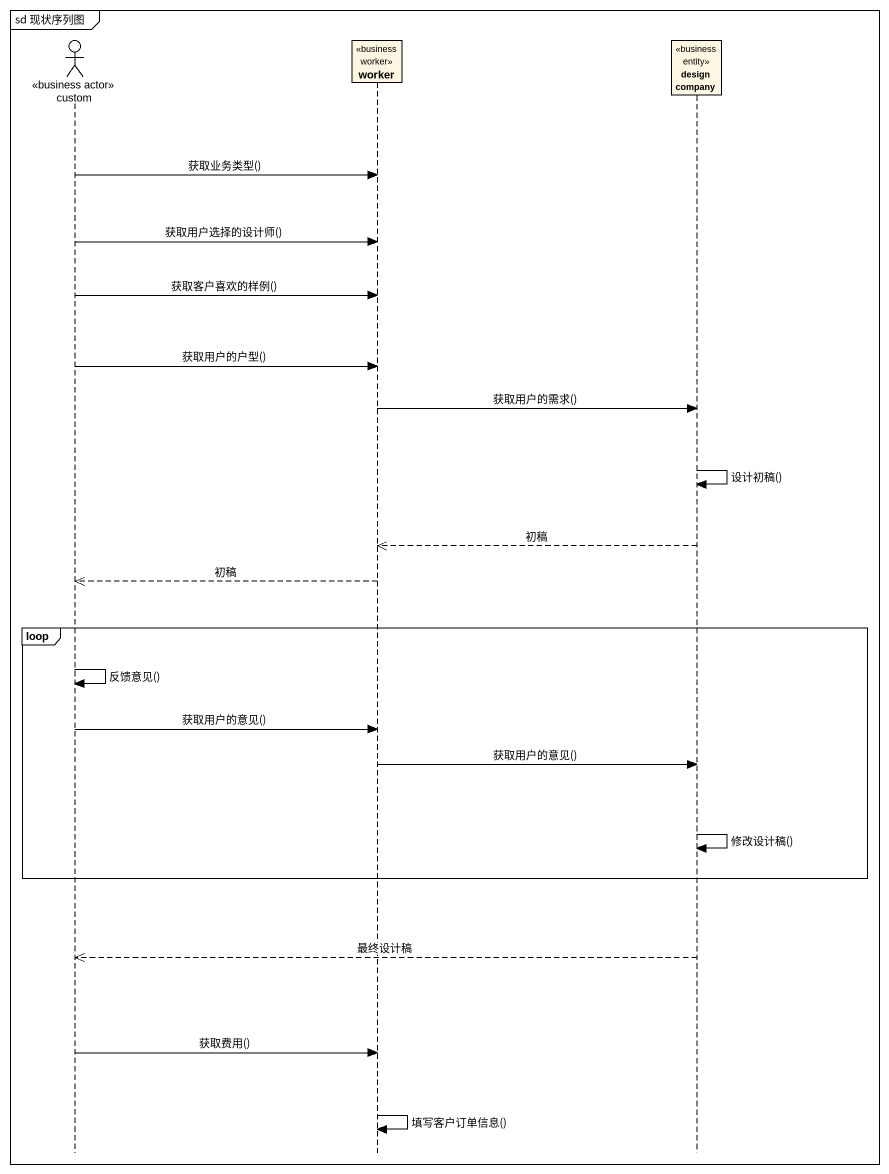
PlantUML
@startuml
mainframe sd 现状序列图
hide footbox
actor custom <<business actor>>
participant worker <<business worker>>
participant "design company" as design_company <<business entity>>

custom -> worker : 获取业务类型()
custom -> worker : 获取用户选择的设计师()
custom -> worker : 获取客户喜欢的样例()
custom -> worker : 获取用户的户型()
worker -> design_company : 获取用户的需求()
design_company -> design_company : 设计初稿()
design_company -->> worker : 初稿
worker -->> custom : 初稿
loop
  custom -> custom : 反馈意见()
  custom -> worker : 获取用户的意见()
  worker -> design_company : 获取用户的意见()
  design_company -> design_company : 修改设计稿()
end
design_company -->> custom : 最终设计稿
custom -> worker : 获取费用()
worker -> worker : 填写客户订单信息()
@enduml
